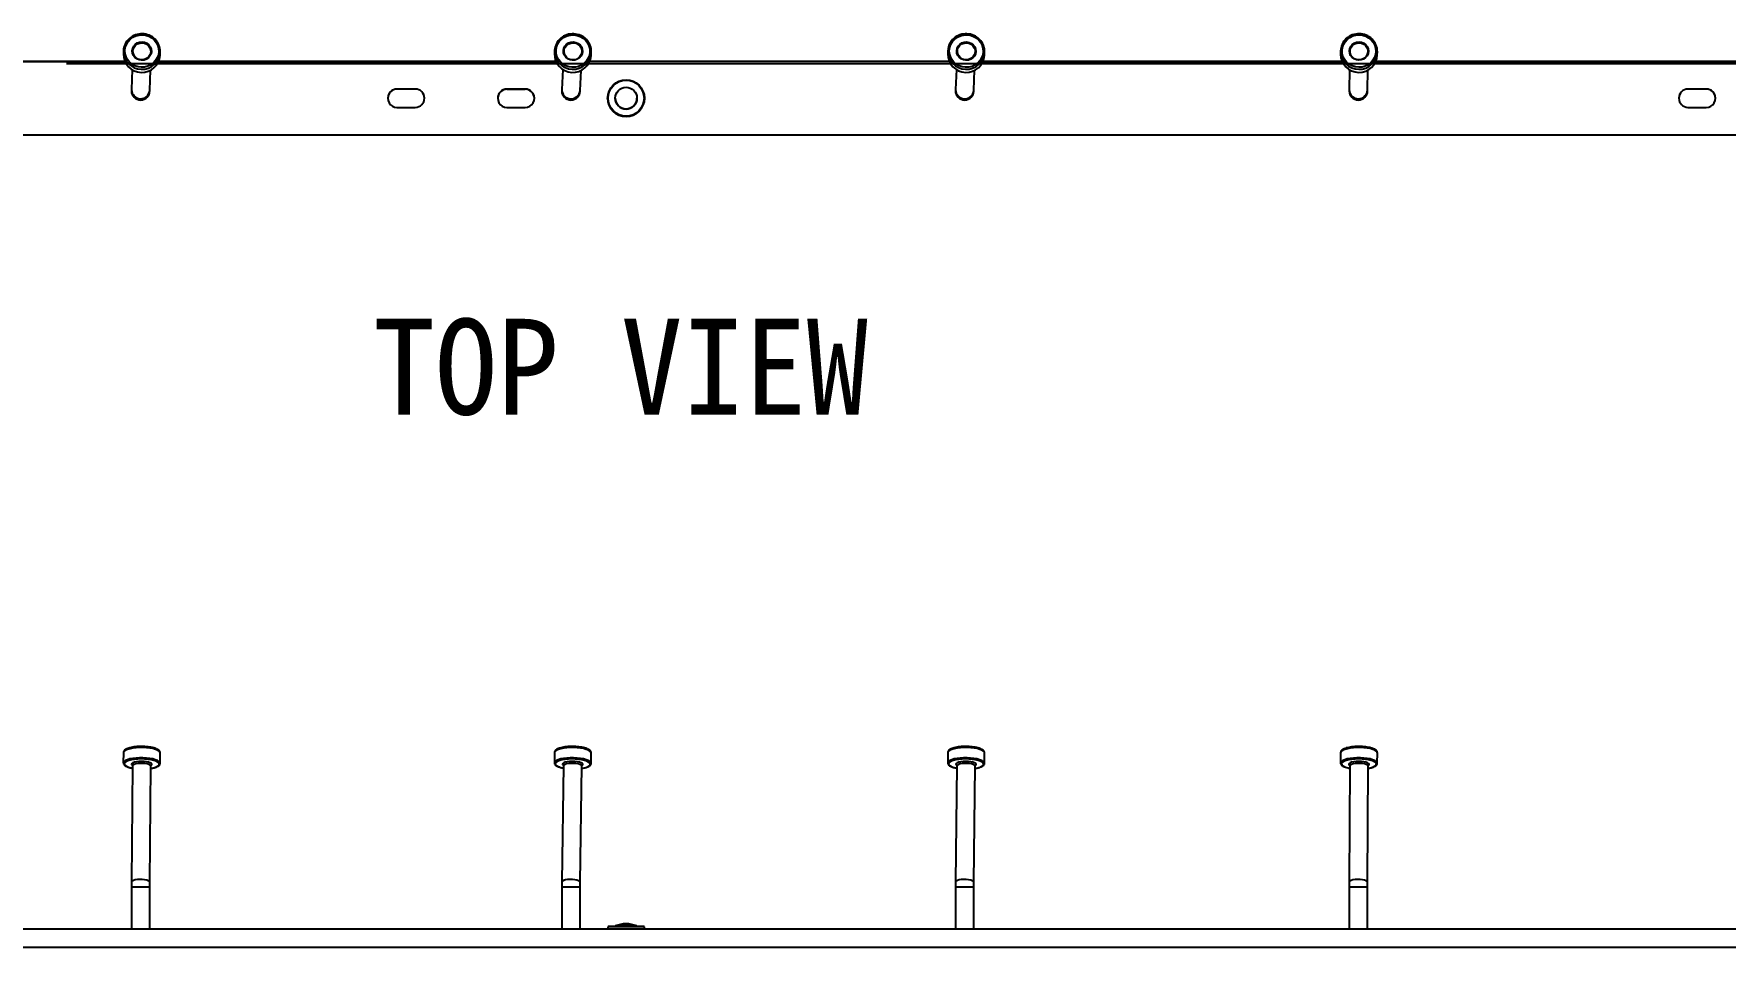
# Model space of a CAD drawing. Header units: millimetres. Extents: x 1364877 to 2662909, y 234189 to 1399913.
# Drawn here: x 2109622 to 2136116, y 752216 to 766522 of the extents above; entities that cross this region are included whole.
import ezdxf

# ---------------------------------------------------------------- set-up
doc = ezdxf.new("R2010")
doc.units = ezdxf.units.MM
doc.header["$LTSCALE"] = 5
doc.header["$MEASUREMENT"] = 0
doc.layers.add('A-CONC-LIN2', color=7, linetype='CONTINUOUS', lineweight=25)
doc.layers.add('A-XXXX-TXT2', color=3, linetype='CONTINUOUS', lineweight=25)
doc.styles.add('돋움', font='')
doc.styles.get('돋움').set_extended_font_data('DotumChe')

msp = doc.modelspace()

# ---------------------------------------------------------------- linework, layer by layer
at = {"layer": 'A-CONC-LIN2'}
for p, q in [((2111025.5, 766253.8), (2111024, 766205.8)), ((2111600.5, 766188.2), (2111601.9, 766236.2)), ((2117778.4, 766258.9), (2117776, 766210.9)), ((2118352, 766182.1), (2118354.4, 766230.1)), ((2123939.5, 766256.4), (2123937.6, 766208.4)), ((2124513.9, 766185.1), (2124515.8, 766233.2)), ((2130091.2, 766249.7), (2130090.4, 766201.6)), ((2130667.1, 766192.7), (2130667.8, 766240.8)), ((2104850, 766086.3), (2111048.3, 766086.3)), ((2111047.8, 766087.4), (2104850.5, 766087.4)), ((2111161.6, 765961.7), (2111152, 765647.5)), ((2111438.7, 765638.7), (2111448.3, 765952.9)), ((2111576.8, 766086.3), (2117800.1, 766086.3)), ((2117799.6, 766087.4), (2111577.3, 766087.4)), ((2111581.4, 766097.2), (2111584.5, 766087.4)), ((2117908.8, 765964.2), (2117893.1, 765650.2)), ((2118179.6, 765635.9), (2118195.3, 765949.9)), ((2123961.3, 766087.4), (2118329.5, 766087.4)), ((2124072.8, 765962.9), (2124060.1, 765648.9)), ((2124346.7, 765637.3), (2124359.4, 765951.4)), ((2124490.4, 766086.3), (2130114.8, 766086.3)), ((2130114.2, 766087.4), (2124491, 766087.4)), ((2124495, 766097.1), (2124498, 766087.4)), ((2130231.7, 765959.6), (2130226.8, 765645.3)), ((2130513.6, 765640.9), (2130518.5, 765955.2)), ((2130643, 766086.3), (2136292.6, 766086.3)), ((2136292.1, 766087.4), (2130643.6, 766087.4)), ((2111151.6, 765631.2), (2111151.6, 765628.5)), ((2115597.6, 765657.2), (2115310.8, 765657.2)), ((2115310.8, 765656), (2115310.8, 765657.2)), ((2115597.6, 765656), (2115310.8, 765656)), ((2115597.6, 765656), (2115597.6, 765657.2)), ((2117318.7, 765657.2), (2117031.8, 765657.2)), ((2117031.8, 765656), (2117031.8, 765657.2)), ((2117031.8, 765656), (2117318.7, 765656)), ((2117031.8, 765656), (2117031.8, 765654.8)), ((2117031.8, 765654.8), (2117318.7, 765654.8)), ((2117318.7, 765656), (2117318.7, 765657.2)), ((2117318.7, 765656), (2117318.7, 765654.8)), ((2117892.4, 765631.2), (2117892.4, 765628.5)), ((2118612.3, 765513.9), (2118612.3, 765513.8)), ((2118728.6, 765514), (2118728.6, 765513.9)), ((2119069.8, 765513.9), (2119069.8, 765514)), ((2119186, 765513.8), (2119186, 765513.9)), ((2124059.5, 765631.2), (2124059.5, 765628.5)), ((2130226.6, 765631.2), (2130226.6, 765628.5)), ((2135820.1, 765657.2), (2135533.2, 765657.2)), ((2135533.2, 765656), (2135533.2, 765657.2)), ((2135820.1, 765656), (2135533.2, 765656)), ((2135820.1, 765656), (2135820.1, 765657.2)), ((2115310.8, 765370.3), (2115597.6, 765370.3)), ((2117031.8, 765370.3), (2117318.7, 765370.3)), ((2135533.2, 765370.3), (2135820.1, 765370.3)), ((2074148.8, 764940.1), (2160201.8, 764940.1)), ((2074148.8, 764938.9), (2160201.8, 764938.9)), ((2111025.4, 755262.8), (2111023.9, 755101.2)), ((2111023.9, 755101.2), (2111024, 755098.8)), ((2111600.6, 755096), (2111602.1, 755257.6)), ((2117778.1, 755264.5), (2117775.7, 755102.9)), ((2117775.7, 755102.9), (2117775.8, 755100.3)), ((2118352.4, 755094.3), (2118354.8, 755255.9)), ((2123939.3, 755263.7), (2123937.4, 755102.1)), ((2123937.4, 755102.1), (2123937.5, 755099.6)), ((2124514.1, 755095.1), (2124516, 755256.8)), ((2130091.1, 755261.5), (2130090.4, 755099.9)), ((2130667.1, 755097.3), (2130667.9, 755258.9)), ((2111168.4, 755055.4), (2111151.9, 753237.1)), ((2111438.8, 753234.5), (2111455.3, 755052.8)), ((2117920, 755056.2), (2117893, 753237.9)), ((2118179.8, 753233.6), (2118206.8, 755051.9)), ((2124081.8, 755055.8), (2124060, 753237.5)), ((2124346.8, 753234), (2124368.6, 755052.3)), ((2130235.1, 755054.7), (2130226.8, 753236.4)), ((2130513.7, 753235.1), (2130522, 755053.4)), ((2111151.6, 753155.1), (2111151.6, 752502.4)), ((2111438.4, 752502.4), (2111438.4, 753155.1)), ((2117892.4, 753155.2), (2117892.4, 752502.4)), ((2118179.2, 752502.4), (2118179.2, 753155.1)), ((2124059.5, 753155.1), (2124059.5, 752502.4)), ((2124346.3, 752502.4), (2124346.3, 753155.1)), ((2130226.6, 753155.1), (2130226.6, 752502.4)), ((2130513.5, 752502.4), (2130513.5, 753155.2)), ((2074148.8, 752502.4), (2160201.8, 752502.4)), ((2118612.3, 752531.6), (2118612.3, 752502.4)), ((2118728.6, 752547.4), (2118728.6, 752538.3)), ((2119069.8, 752538.3), (2119069.8, 752547.4)), ((2119186, 752502.4), (2119186, 752531.6)), ((2074148.8, 752215.6), (2160201.8, 752215.6))]:
    msp.add_line(p, q, dxfattribs=at)
for points in [[(2111321.8, 766505.8), (2111373.4, 766499.3), (2111422.7, 766483.3), (2111467.9, 766458.4), (2111507.1, 766425.5), (2111538.9, 766386), (2111562, 766341.3), (2111575.6, 766293.1), (2111579.2, 766243.3), (2111572.6, 766193.9), (2111556, 766146.6), (2111530.1, 766103.4), (2111495.9, 766065.9), (2111454.7, 766035.6), (2111408.2, 766013.5), (2111357.9, 766000.6), (2111306, 765997.3), (2111254.4, 766003.8), (2111205.1, 766019.8), (2111160, 766044.7), (2111120.8, 766077.6), (2111089, 766117.1), (2111065.8, 766161.8), (2111052.2, 766210), (2111048.6, 766259.8), (2111055.3, 766309.2), (2111071.8, 766356.4), (2111097.7, 766399.6), (2111131.9, 766437.2), (2111173.1, 766467.5), (2111219.7, 766489.6), (2111269.9, 766502.5), (2111321.8, 766505.8)], [(2118079.7, 766505.1), (2118131.1, 766497.6), (2118180.1, 766480.6), (2118224.8, 766454.8), (2118263.3, 766421.2), (2118294.3, 766381), (2118316.6, 766335.9), (2118329.3, 766287.4), (2118331.8, 766237.6), (2118324.2, 766188.3), (2118306.7, 766141.4), (2118280, 766098.7), (2118245.1, 766061.9), (2118203.3, 766032.3), (2118156.3, 766011.2), (2118105.8, 765999.2), (2118053.9, 765997), (2118002.4, 766004.5), (2117953.4, 766021.5), (2117908.8, 766047.3), (2117870.2, 766080.9), (2117839.2, 766121.1), (2117816.9, 766166.2), (2117804.3, 766214.7), (2117801.7, 766264.5), (2117809.3, 766313.8), (2117826.8, 766360.7), (2117853.5, 766403.4), (2117888.4, 766440.2), (2117930.2, 766469.8), (2117977.2, 766490.9), (2118027.7, 766502.9), (2118079.7, 766505.1)], [(2124238.3, 766505.5), (2124289.9, 766498.5), (2124339, 766482), (2124383.9, 766456.7), (2124422.8, 766423.4), (2124454.2, 766383.5), (2124476.9, 766338.6), (2124490.1, 766290.3), (2124493.1, 766240.5), (2124486, 766191.1), (2124468.9, 766144), (2124442.6, 766101.1), (2124408.1, 766063.9), (2124366.6, 766034), (2124319.8, 766012.3), (2124269.5, 765999.9), (2124217.5, 765997.1), (2124166, 766004.1), (2124116.8, 766020.6), (2124071.9, 766046), (2124033, 766079.3), (2124001.6, 766119.1), (2123978.9, 766164.1), (2123965.8, 766212.4), (2123962.7, 766262.2), (2123969.9, 766311.6), (2123986.9, 766358.6), (2124013.2, 766401.6), (2124047.8, 766438.7), (2124089.2, 766468.7), (2124136.1, 766490.3), (2124186.4, 766502.7), (2124238.3, 766505.5)], [(2130383.6, 766506.1), (2130435.3, 766500.4), (2130484.8, 766485.2), (2130530.3, 766461), (2130570.1, 766428.7), (2130602.5, 766389.6), (2130626.3, 766345.3), (2130640.7, 766297.3), (2130645, 766247.6), (2130639.1, 766198.1), (2130623.3, 766150.6), (2130598, 766107), (2130564.4, 766069), (2130523.7, 766038), (2130477.5, 766015.2), (2130427.5, 766001.5), (2130375.6, 765997.4), (2130323.9, 766003.1), (2130274.4, 766018.3), (2130228.8, 766042.6), (2130189.1, 766074.8), (2130156.7, 766113.9), (2130132.9, 766158.2), (2130118.5, 766206.2), (2130114.2, 766255.9), (2130120.1, 766305.4), (2130135.9, 766352.9), (2130161.1, 766396.5), (2130194.7, 766434.6), (2130235.5, 766465.6), (2130281.7, 766488.4), (2130331.7, 766502.1), (2130383.6, 766506.1)], [(2111318.4, 766395.1), (2111357, 766389), (2111392.6, 766373.5), (2111422.9, 766349.8), (2111445.8, 766319.3), (2111459.7, 766284.2), (2111463.7, 766246.9), (2111457.4, 766209.9), (2111441.4, 766175.8), (2111416.7, 766146.8), (2111384.9, 766124.9), (2111348.4, 766111.7), (2111309.5, 766108), (2111270.9, 766114.1), (2111235.2, 766129.6), (2111204.9, 766153.3), (2111182, 766183.8), (2111168.1, 766218.9), (2111164.2, 766256.2), (2111170.4, 766293.2), (2111186.4, 766327.3), (2111211.2, 766356.3), (2111242.9, 766378.2), (2111279.5, 766391.4), (2111318.4, 766395.1)], [(2111317.9, 766380.9), (2111355.3, 766374.8), (2111389.6, 766359.2), (2111418.3, 766335.4), (2111439.3, 766305), (2111450.9, 766270.4), (2111452.4, 766234.1), (2111443.5, 766198.7), (2111425.1, 766167), (2111398.4, 766141.3), (2111365.4, 766123.4), (2111328.6, 766114.7), (2111290.7, 766115.9), (2111254.5, 766126.8), (2111222.7, 766146.7), (2111197.7, 766174.1), (2111181.3, 766206.9), (2111174.7, 766242.7), (2111178.4, 766278.8), (2111192.1, 766312.7), (2111214.9, 766341.7), (2111245, 766363.7), (2111280.2, 766377.1), (2111317.9, 766380.9)], [(2118074, 766394.5), (2118112.5, 766387.6), (2118147.9, 766371.5), (2118177.7, 766347.1), (2118200, 766316.2), (2118213.2, 766280.8), (2118216.4, 766243.5), (2118209.4, 766206.6), (2118192.7, 766172.8), (2118167.4, 766144.3), (2118135.3, 766123.1), (2118098.5, 766110.6), (2118059.5, 766107.6), (2118021, 766114.5), (2117985.7, 766130.6), (2117955.8, 766155), (2117933.5, 766185.9), (2117920.4, 766221.3), (2117917.1, 766258.6), (2117924.1, 766295.5), (2117940.8, 766329.3), (2117966.1, 766357.8), (2117998.3, 766379), (2118035.1, 766391.5), (2118074, 766394.5)], [(2118073.3, 766380.3), (2118110.6, 766373.4), (2118144.6, 766357.2), (2118172.8, 766332.8), (2118193.1, 766302), (2118204.1, 766267.2), (2118204.8, 766230.9), (2118195.3, 766195.7), (2118176.3, 766164.4), (2118149.1, 766139.1), (2118115.8, 766121.9), (2118078.8, 766114), (2118040.9, 766115.9), (2118005, 766127.5), (2117973.6, 766148), (2117949.1, 766175.9), (2117933.3, 766209), (2117927.4, 766244.9), (2117931.8, 766281), (2117946.2, 766314.6), (2117969.5, 766343.1), (2118000.1, 766364.5), (2118035.6, 766377.2), (2118073.3, 766380.3)], [(2124233.8, 766394.8), (2124272.3, 766388.3), (2124307.9, 766372.5), (2124337.9, 766348.5), (2124360.5, 766317.8), (2124374, 766282.6), (2124377.6, 766245.2), (2124371, 766208.3), (2124354.6, 766174.3), (2124329.6, 766145.5), (2124297.7, 766124), (2124261, 766111.2), (2124222, 766107.8), (2124183.5, 766114.3), (2124148, 766130.1), (2124117.9, 766154.2), (2124095.3, 766184.9), (2124081.8, 766220.1), (2124078.2, 766257.4), (2124084.9, 766294.4), (2124101.2, 766328.4), (2124126.2, 766357.1), (2124158.2, 766378.6), (2124194.9, 766391.5), (2124233.8, 766394.8)], [(2124233.2, 766380.6), (2124270.6, 766374.1), (2124304.7, 766358.2), (2124333.2, 766334.1), (2124353.8, 766303.6), (2124365.1, 766268.8), (2124366.2, 766232.5), (2124357, 766197.2), (2124338.3, 766165.7), (2124311.3, 766140.2), (2124278.2, 766122.7), (2124241.3, 766114.4), (2124203.4, 766115.9), (2124167.3, 766127.2), (2124135.7, 766147.4), (2124111, 766175), (2124094.8, 766208), (2124088.6, 766243.8), (2124092.7, 766280), (2124106.7, 766313.7), (2124129.8, 766342.4), (2124160.1, 766364.1), (2124195.5, 766377.2), (2124233.2, 766380.6)], [(2130381.8, 766395.4), (2130420.5, 766389.9), (2130456.4, 766374.9), (2130487.1, 766351.6), (2130510.4, 766321.5), (2130524.9, 766286.7), (2130529.4, 766249.4), (2130523.7, 766212.3), (2130508.2, 766178), (2130483.9, 766148.6), (2130452.6, 766126.3), (2130416.2, 766112.5), (2130377.4, 766108.2), (2130338.7, 766113.7), (2130302.8, 766128.6), (2130272.1, 766151.9), (2130248.7, 766182), (2130234.3, 766216.9), (2130229.8, 766254.1), (2130235.5, 766291.2), (2130251, 766325.6), (2130275.3, 766354.9), (2130306.6, 766377.3), (2130343, 766391.1), (2130381.8, 766395.4)], [(2130381.6, 766381.1), (2130419.1, 766375.6), (2130453.6, 766360.6), (2130482.7, 766337.2), (2130504.1, 766307.2), (2130516.3, 766272.7), (2130518.3, 766236.4), (2130510, 766201), (2130492.1, 766169), (2130465.8, 766142.8), (2130433.1, 766124.4), (2130396.4, 766115.2), (2130358.5, 766115.8), (2130322.2, 766126.2), (2130290.1, 766145.5), (2130264.6, 766172.5), (2130247.6, 766205), (2130240.5, 766240.7), (2130243.6, 766277), (2130256.9, 766311), (2130279.2, 766340.4), (2130309, 766362.8), (2130344, 766376.8), (2130381.6, 766381.1)], [(2118609.5, 765512.6), (2118610.9, 765533), (2118614.7, 765551.1)], [(2118614.7, 765551.1), (2118610.9, 765533), (2118609.5, 765512.6)], [(2118609.5, 765511.4), (2118610.9, 765531.8), (2118614.5, 765548.9)], [(2111602.1, 755257.6), (2111597.8, 755272), (2111583.3, 755287.1), (2111559, 755301.4), (2111525.9, 755314.1), (2111485.2, 755324.9), (2111438.2, 755333.3), (2111386.7, 755339.1), (2111332.6, 755342.1), (2111277.8, 755342.1), (2111224.3, 755339.1), (2111174, 755333.3), (2111128.8, 755324.8), (2111090.3, 755314), (2111059.8, 755301.3), (2111038.5, 755287.1), (2111027.2, 755271.9), (2111025.4, 755262.8)], [(2118354.8, 755255.9), (2118354.8, 755256.4), (2118349.5, 755272), (2118334, 755287.2), (2118308.8, 755301.4), (2118274.9, 755314.1), (2118233.5, 755324.9), (2118186, 755333.3), (2118134.1, 755339.1), (2118079.9, 755342.1), (2118025.1, 755342.1), (2117971.9, 755339.1), (2117922, 755333.3), (2117877.4, 755324.8), (2117839.6, 755314), (2117810, 755301.3), (2117789.7, 755287.1), (2117779.4, 755271.9), (2117778.1, 755264.5)], [(2124516, 755256.8), (2124511.2, 755272), (2124496.2, 755287.2), (2124471.5, 755301.4), (2124438, 755314.1), (2124396.9, 755324.9), (2124349.6, 755333.3), (2124298, 755339.1), (2124243.8, 755342.1), (2124189, 755342.1), (2124135.6, 755339.1), (2124085.6, 755333.3), (2124040.7, 755324.8), (2124002.5, 755314), (2123972.5, 755301.3), (2123951.7, 755287.1), (2123940.9, 755271.9), (2123939.3, 755263.7)], [(2130667.9, 755258.9), (2130664.3, 755271.9), (2130650.6, 755287.1), (2130627, 755301.3), (2130594.6, 755314.1), (2130554.3, 755324.9), (2130507.8, 755333.3), (2130456.6, 755339.1), (2130402.6, 755342.1), (2130347.8, 755342.1), (2130294.1, 755339.1), (2130243.5, 755333.3), (2130197.9, 755324.8), (2130158.8, 755314), (2130127.6, 755301.3), (2130105.6, 755287.1), (2130093.5, 755271.9), (2130091.1, 755261.5)], [(2111600.6, 755095.2), (2111596.3, 755110.3), (2111581.8, 755125.5), (2111557.6, 755139.7), (2111524.5, 755152.5), (2111483.7, 755163.2), (2111436.7, 755171.7), (2111385.2, 755177.5), (2111331.1, 755180.4), (2111276.3, 755180.4), (2111222.8, 755177.5), (2111172.6, 755171.7), (2111127.3, 755163.2), (2111088.8, 755152.4), (2111058.4, 755139.7), (2111037.1, 755125.5), (2111025.7, 755110.3), (2111023.9, 755101.2)], [(2111044.8, 755105.2), (2111041.2, 755100.1), (2111037.5, 755084.8), (2111044.4, 755069.6), (2111061.5, 755054.9), (2111088.3, 755041.3), (2111123.7, 755029.5), (2111166.3, 755019.7), (2111168.1, 755019.4)], [(2111579.5, 755100.7), (2111562.7, 755114.9), (2111535.9, 755128.4), (2111500.5, 755140.3), (2111457.9, 755150), (2111409.7, 755157.3), (2111357.7, 755161.7), (2111304, 755163.2), (2111250.5, 755161.7), (2111199.5, 755157.2), (2111152.8, 755150), (2111112.2, 755140.2), (2111079.2, 755128.4), (2111055.3, 755114.8), (2111044.8, 755105.2)], [(2111453.7, 755057.7), (2111466.3, 755067.5), (2111470.5, 755079.2), (2111463.9, 755090.9), (2111446.9, 755101.8), (2111420.8, 755111.2), (2111387.2, 755118.4), (2111348.5, 755122.9), (2111307.4, 755124.4), (2111266.5, 755122.9), (2111228.8, 755118.3), (2111196.7, 755111.1), (2111172.5, 755101.8), (2111157.8, 755090.9), (2111153.6, 755079.2), (2111160.2, 755067.5), (2111164.7, 755063.8)], [(2111455.3, 755052.8), (2111454.6, 755056.9), (2111445.5, 755067.8), (2111426.5, 755077.7), (2111399, 755085.8), (2111365, 755091.6), (2111327.1, 755094.6), (2111288.1, 755094.6), (2111250.8, 755091.6), (2111218.1, 755085.8), (2111192.3, 755077.6), (2111175.3, 755067.7), (2111168.5, 755056.8), (2111168.4, 755055.4)], [(2111454.9, 755016.8), (2111471.5, 755019.8), (2111512.1, 755029.5), (2111545, 755041.4), (2111569, 755054.9), (2111583.1, 755069.6), (2111586.7, 755084.9), (2111579.9, 755100.2), (2111579.5, 755100.7)], [(2118352.4, 755094), (2118352.4, 755094.7), (2118347.1, 755110.4), (2118331.6, 755125.5), (2118306.4, 755139.8), (2118272.5, 755152.5), (2118231.1, 755163.3), (2118183.6, 755171.7), (2118131.7, 755177.5), (2118077.5, 755180.5), (2118022.7, 755180.4), (2117969.5, 755177.5), (2117919.6, 755171.6), (2117875, 755163.2), (2117837.2, 755152.4), (2117807.6, 755139.7), (2117787.3, 755125.4), (2117777, 755110.2), (2117775.7, 755102.9)], [(2117796.1, 755106), (2117792.1, 755100.1), (2117789.4, 755084.8), (2117797.3, 755069.5), (2117815.4, 755054.8), (2117843.1, 755041.3), (2117879.2, 755029.4), (2117919.4, 755020.3)], [(2118333.3, 755096.4), (2118330.4, 755100.2), (2118312.2, 755114.9), (2118284.6, 755128.4), (2118248.4, 755140.3), (2118205.2, 755150), (2118156.5, 755157.3), (2118104.3, 755161.7), (2118050.5, 755163.2), (2117997.2, 755161.7), (2117946.5, 755157.2), (2117900.3, 755150), (2117860.4, 755140.2), (2117828.3, 755128.3), (2117805.2, 755114.8), (2117796.1, 755106)], [(2118209.2, 755059.3), (2118218.7, 755067.5), (2118222.1, 755079.2), (2118214.7, 755090.9), (2118197, 755101.8), (2118170.3, 755111.2), (2118136.3, 755118.4), (2118097.3, 755122.9), (2118056.1, 755124.4), (2118015.3, 755122.9), (2117977.9, 755118.3), (2117946.4, 755111.1), (2117922.8, 755101.8), (2117908.8, 755090.9), (2117905.4, 755079.2), (2117912.8, 755067.5), (2117916, 755064.8)], [(2118206.8, 755051.9), (2118205.8, 755056.9), (2118196, 755067.8), (2118176.4, 755077.7), (2118148.4, 755085.8), (2118114.1, 755091.6), (2118076, 755094.6), (2118037, 755094.6), (2117999.9, 755091.6), (2117967.6, 755085.8), (2117942.3, 755077.6), (2117926.1, 755067.7), (2117920, 755056.8), (2117920, 755056.2)], [(2118206.3, 755016), (2118227.4, 755019.8), (2118267.3, 755029.5), (2118299.4, 755041.4), (2118322.5, 755054.9), (2118335.6, 755069.6), (2118338.2, 755084.9), (2118333.3, 755096.4)], [(2124514.1, 755094.6), (2124514.1, 755094.7), (2124509.3, 755110.3), (2124494.3, 755125.5), (2124469.6, 755139.7), (2124436.1, 755152.5), (2124394.9, 755163.3), (2124347.7, 755171.7), (2124296, 755177.5), (2124241.9, 755180.4), (2124187.1, 755180.4), (2124133.7, 755177.5), (2124083.6, 755171.7), (2124038.7, 755163.2), (2124000.6, 755152.4), (2123970.5, 755139.7), (2123949.7, 755125.4), (2123938.9, 755110.3), (2123937.4, 755102.1)], [(2123958, 755105.6), (2123954.2, 755100.1), (2123951, 755084.8), (2123958.4, 755069.5), (2123976.1, 755054.9), (2124003.3, 755041.3), (2124039.1, 755029.4), (2124081.3, 755019.8)], [(2124494.9, 755097.3), (2124492.7, 755100.2), (2124475.1, 755114.9), (2124447.8, 755128.4), (2124412.1, 755140.3), (2124369.1, 755150), (2124320.7, 755157.3), (2124268.6, 755161.7), (2124214.8, 755163.2), (2124161.4, 755161.7), (2124110.6, 755157.2), (2124064.1, 755150), (2124023.8, 755140.2), (2123991.3, 755128.4), (2123967.8, 755114.8), (2123958, 755105.6)], [(2124370.7, 755059.5), (2124380.1, 755067.5), (2124383.9, 755079.2), (2124376.9, 755090.9), (2124359.6, 755101.8), (2124333.1, 755111.2), (2124299.3, 755118.4), (2124260.5, 755122.9), (2124219.3, 755124.4), (2124178.5, 755122.9), (2124140.9, 755118.3), (2124109.1, 755111.1), (2124085.2, 755101.8), (2124070.9, 755090.9), (2124067.1, 755079.2), (2124074.1, 755067.5), (2124077.9, 755064.3)], [(2124368.6, 755052.3), (2124367.8, 755056.9), (2124358.3, 755067.8), (2124339, 755077.7), (2124311.3, 755085.8), (2124277.1, 755091.6), (2124239.1, 755094.6), (2124200.1, 755094.6), (2124162.9, 755091.6), (2124130.4, 755085.8), (2124104.9, 755077.6), (2124088.3, 755067.7), (2124081.8, 755056.8), (2124081.8, 755055.8)], [(2124368.2, 755016.4), (2124387, 755019.8), (2124427.3, 755029.5), (2124459.8, 755041.4), (2124483.3, 755054.9), (2124496.9, 755069.6), (2124500.1, 755084.9), (2124494.9, 755097.3)], [(2130667.1, 755095.9), (2130663.5, 755110.3), (2130649.8, 755125.5), (2130626.3, 755139.7), (2130593.8, 755152.5), (2130553.6, 755163.2), (2130507, 755171.7), (2130455.8, 755177.5), (2130401.9, 755180.4), (2130347.1, 755180.4), (2130293.4, 755177.5), (2130242.8, 755171.7), (2130197.1, 755163.2), (2130158, 755152.4), (2130126.9, 755139.7), (2130104.9, 755125.5), (2130092.7, 755110.3), (2130090.4, 755098.9)], [(2130111.8, 755104.6), (2130108.4, 755100.1), (2130104, 755084.8), (2130110.1, 755069.6), (2130126.5, 755054.9), (2130152.6, 755041.3), (2130187.3, 755029.5), (2130229.5, 755019.7), (2130235, 755018.7)], [(2130642, 755106.1), (2130630.9, 755114.9), (2130604.8, 755128.4), (2130570, 755140.3), (2130527.9, 755150), (2130480, 755157.2), (2130428.3, 755161.7), (2130374.6, 755163.2), (2130321.1, 755161.7), (2130269.8, 755157.2), (2130222.6, 755150), (2130181.5, 755140.2), (2130148, 755128.4), (2130123.3, 755114.8), (2130111.8, 755104.6)], [(2130520.6, 755058.5), (2130532.4, 755067.5), (2130537.2, 755079.2), (2130531.2, 755090.9), (2130514.8, 755101.8), (2130489.1, 755111.2), (2130455.9, 755118.3), (2130417.4, 755122.9), (2130376.3, 755124.4), (2130335.3, 755122.9), (2130297.4, 755118.3), (2130264.9, 755111.2), (2130240.2, 755101.8), (2130224.9, 755090.9), (2130220.1, 755079.2), (2130226.2, 755067.5), (2130231.5, 755063)], [(2130522, 755053.4), (2130521.5, 755056.9), (2130513, 755067.8), (2130494.5, 755077.6), (2130467.4, 755085.8), (2130433.7, 755091.6), (2130395.9, 755094.6), (2130356.9, 755094.6), (2130319.5, 755091.6), (2130286.4, 755085.8), (2130260.2, 755077.6), (2130242.7, 755067.7), (2130235.3, 755056.8), (2130235.1, 755054.7)], [(2130521.8, 755017.4), (2130534.7, 755019.7), (2130575.8, 755029.5), (2130609.4, 755041.4), (2130634.1, 755054.9), (2130648.9, 755069.6), (2130653.4, 755084.9), (2130647.3, 755100.2), (2130642, 755106.1)], [(2111438.8, 753234.5), (2111438.7, 753235.8), (2111432.2, 753246.8), (2111415.6, 753257), (2111390.1, 753265.7), (2111357.5, 753272.1), (2111320.3, 753275.8), (2111281.3, 753276.6), (2111243.3, 753274.3), (2111209.2, 753269.2), (2111181.4, 753261.5), (2111162.2, 753252), (2111152.7, 753241.3), (2111151.9, 753237)], [(2118179.8, 753233.6), (2118179.6, 753235.8), (2118172.4, 753246.8), (2118155.1, 753257), (2118129.1, 753265.7), (2118096.1, 753272.1), (2118058.7, 753275.8), (2118019.7, 753276.5), (2117981.8, 753274.3), (2117948.1, 753269.1), (2117920.9, 753261.5), (2117902.2, 753252), (2117893.5, 753241.3), (2117893, 753237.9)], [(2124346.8, 753234), (2124346.7, 753235.8), (2124339.9, 753246.8), (2124322.9, 753257), (2124297.1, 753265.7), (2124264.3, 753272.1), (2124227, 753275.8), (2124188, 753276.6), (2124150.1, 753274.3), (2124116.2, 753269.2), (2124088.7, 753261.5), (2124069.7, 753252), (2124060.7, 753241.3), (2124060, 753237.5)], [(2130513.6, 753235.8), (2130507.7, 753246.8), (2130491.6, 753257), (2130466.5, 753265.6), (2130434.3, 753272.1), (2130397.3, 753275.8), (2130358.3, 753276.5), (2130320.2, 753274.3), (2130285.8, 753269.2), (2130257.6, 753261.6), (2130237.9, 753252), (2130227.9, 753241.3), (2130226.8, 753236.4)]]:
    msp.add_lwpolyline(points, dxfattribs=at)
at = {"layer": 'A-CONC-LIN2', "elevation": 0}
msp.add_lwpolyline([(2110132.2, 766058.2), (2156292.2, 766058.2)], dxfattribs=at)
at = {"layer": 'A-CONC-LIN2'}
for centre, radius in [((2118899.2, 765513.9), 286.8), ((2118899.2, 765513.9), 281.1), ((2118899.2, 765514), 170.6)]:
    msp.add_circle(centre, radius, dxfattribs=at)
for centre, radius, start, end in [((2111307.4, 766239.4), 282.3, 86.9796, 177.06977), ((2111320.2, 766239.5), 281.7, 359.32334, 89.58203), ((2118060, 766239), 282.3, 85.85175, 175.95601), ((2118072.8, 766238.9), 281.7, 358.2095, 88.45379), ((2124221.3, 766239.2), 282.3, 86.411, 176.50927), ((2124234.1, 766239.3), 281.7, 358.76209, 89.01463), ((2130373.3, 766239.5), 282.3, 87.8598, 177.93774), ((2130386.1, 766239.9), 281.7, 0.19045, 90.46395), ((2111312.5, 766206.3), 288.5, 180.11746, 356.38488), ((2111314, 766254.4), 288.5, 180.11766, 356.38539), ((2118064.5, 766205.9), 288.5, 179.00497, 355.27285), ((2118066.9, 766253.9), 288.5, 179.00453, 355.27261), ((2124226.1, 766206.1), 288.5, 179.55765, 355.82483), ((2124228, 766254.2), 288.5, 179.55693, 355.82488), ((2130379.6, 766254.6), 288.5, 180.98604, 357.25291), ((2130378.9, 766206.6), 288.5, 180.98604, 357.25291), ((2111295, 765631.2), 143.4, 179.55411, 358.22638), ((2111295, 765628.5), 143.4, 179.99984, 359.99951), ((2111295.5, 765647.9), 143.5, 180.16292, 356.31663), ((2115310.8, 765513.8), 143.4, 89.99993, 270.00063), ((2115310.8, 765512.6), 143.4, 89.99914, 180.00051), ((2115597.6, 765513.8), 143.4, 270.00011, 89.99997), ((2115597.6, 765512.6), 143.4, 0.00062, 89.9992), ((2117031.8, 765513.8), 143.4, 89.99861, 270.00127), ((2117031.8, 765512.6), 143.4, 90.00095, 179.9987), ((2117031.8, 765511.4), 143.4, 89.99742, 180.00223), ((2117318.7, 765513.8), 143.4, 269.99896, 90.00111), ((2117318.7, 765512.6), 143.4, 0.00062, 89.9992), ((2117318.7, 765511.4), 143.4, 0.00002, 89.99956), ((2118035.8, 765631.2), 143.4, 178.95278, 357.09852), ((2118035.8, 765628.5), 143.4, 180.00119, 359.99953), ((2118036.6, 765647.9), 143.5, 179.04922, 355.18788), ((2118752.9, 765513.8), 143.4, 163.97518, 196.07382), ((2118899.2, 765513.8), 286.8, 179.99988, 359.99947), ((2118899.2, 765513.9), 170.6, 180.00006, 359.99931), ((2124202.9, 765631.2), 143.4, 179.22631, 357.6576), ((2124202.9, 765628.5), 143.4, 179.99973, 359.99962), ((2124203.6, 765647.9), 143.5, 179.60169, 355.74862), ((2130370.1, 765631.2), 143.4, 179.89363, 359.10571), ((2130370.1, 765628.5), 143.4, 180.00106, 359.9997), ((2130370.3, 765647.9), 143.5, 181.03083, 357.19654), ((2135533.2, 765513.8), 143.4, 90.0003, 269.9989), ((2135533.2, 765512.6), 143.4, 90.00039, 179.99994), ((2135820.1, 765513.8), 143.4, 269.99984, 90.00072), ((2135820.1, 765512.6), 143.4, 0.00346, 89.99773), ((2111294.9, 740737.9), 12418.1, 89.33801, 90.66151), ((2118035.7, 740665.8), 12490.2, 89.34182, 90.65768), ((2124202.9, 740717.4), 12438.6, 89.33907, 90.6604), ((2130370.8, 739361.6), 13794.3, 89.40733, 90.59872), ((2118899.1, 727490.1), 25043.1, 89.34348, 90.65604), ((2118899.2, 727849.3), 24689.7, 89.34774, 90.65246), ((2118899.2, 752130.6), 450.3, 67.74098, 112.25902), ((2118899.2, 738227.8), 14320.6, 89.31777, 90.68281)]:
    msp.add_arc(centre, radius, start, end, dxfattribs=at)
for points, knots in [([(2111152, 765647.5), (2111151.9, 765645.2), (2111151.8, 765640.5), (2111151.7, 765637.2), (2111151.6, 765635.8), (2111151.6, 765635.3), (2111151.6, 765634.8), (2111151.6, 765634), (2111151.6, 765632.9), (2111151.6, 765631.9), (2111151.6, 765631.2)], [0, 0, 0, 0, 0.31998023, 0.64981378, 0.81478937, 0.89745745, 0.93921679, 0.96147429, 0.97580023, 1, 1, 1, 1]), ([(2111438.4, 765627.5), (2111438.4, 765627.5), (2111438.4, 765627.5), (2111438.4, 765630.1), (2111438.6, 765635.5), (2111438.7, 765638.7)], [0, 0, 0, 0, 0.0734747, 0.4428246, 1, 1, 1, 1]), ([(2117893.1, 765650.2), (2117893, 765647.9), (2117892.8, 765643.2), (2117892.6, 765639.9), (2117892.6, 765638.5), (2117892.5, 765637.8), (2117892.5, 765637), (2117892.4, 765635.8), (2117892.4, 765633.9), (2117892.4, 765632.2), (2117892.4, 765631.2)], [0, 0, 0, 0, 0.3133521, 0.6362648, 0.7979154, 0.879088, 0.9206992, 0.9417964, 0.9633323, 1, 1, 1, 1]), ([(2118179.1, 765625), (2118179.1, 765625), (2118179.1, 765624.7), (2118179.2, 765627.2), (2118179.5, 765632.5), (2118179.6, 765635.9)], [0, 0, 0, 0, 0.10353685, 0.42231167, 1, 1, 1, 1]), ([(2124060.1, 765648.9), (2124060, 765646.6), (2124059.8, 765641.8), (2124059.7, 765638.6), (2124059.6, 765637.2), (2124059.6, 765636.5), (2124059.6, 765635.9), (2124059.5, 765634.9), (2124059.5, 765633.3), (2124059.5, 765632), (2124059.5, 765631.2)], [0, 0, 0, 0, 0.3167291, 0.6431603, 0.8065416, 0.8884314, 0.9300545, 0.9531166, 0.9712856, 1, 1, 1, 1]), ([(2124346.3, 765626.2), (2124346.3, 765626.2), (2124346.3, 765626.1), (2124346.4, 765628.6), (2124346.6, 765633.9), (2124346.7, 765637.3)], [0, 0, 0, 0, 0.0505645, 0.3929073, 1, 1, 1, 1]), ([(2130226.8, 765645.3), (2130226.8, 765643), (2130226.7, 765638.3), (2130226.7, 765635.1), (2130226.7, 765633.7), (2130226.6, 765633.3), (2130226.6, 765633), (2130226.6, 765632.7), (2130226.6, 765632.2), (2130226.6, 765631.7), (2130226.6, 765631.3), (2130226.6, 765631.2)], [0, 0, 0, 0, 0.3244481, 0.6586553, 0.8258566, 0.9095705, 0.9515092, 0.9728805, 0.9843401, 0.9944203, 1, 1, 1, 1]), ([(2130513.5, 765629.4), (2130513.5, 765629.6), (2130513.5, 765630.2), (2130513.5, 765634.1), (2130513.6, 765639.2), (2130513.6, 765640.9)], [0, 0, 0, 0, 0.214186, 0.7343933, 1, 1, 1, 1]), ([(2111265.2, 755357.6), (2111256, 755357.3), (2111230.2, 755356.3), (2111190.1, 755351.8), (2111146.6, 755344.5), (2111108.1, 755334.6), (2111075.5, 755322.3), (2111050.8, 755308.2), (2111034.7, 755292.1), (2111025.8, 755276.2), (2111026.2, 755266.1), (2111026.4, 755262.7)], [0, 0, 0, 0, 0.0723764, 0.202529, 0.3332195, 0.464985, 0.5987377, 0.7362911, 0.8516084, 0.9497395, 1, 1, 1, 1]), ([(2111501.9, 755335.4), (2111494.2, 755337.6), (2111473.9, 755343.4), (2111434.9, 755350.1), (2111387.3, 755355.8), (2111337.5, 755358.7), (2111296.1, 755359.3), (2111272.5, 755358), (2111265.2, 755357.6)], [0, 0, 0, 0, 0.123052, 0.3226765, 0.5202723, 0.716873, 0.9130744, 1, 1, 1, 1]), ([(2118013.3, 755357.6), (2118004.2, 755357.3), (2117978.5, 755356.3), (2117938.7, 755351.8), (2117895.6, 755344.5), (2117857.6, 755334.6), (2117825.6, 755322.3), (2117801.7, 755308.1), (2117786.2, 755291.7), (2117778.2, 755276.3), (2117778.9, 755267), (2117779.1, 755264.2)], [0, 0, 0, 0, 0.0728513, 0.2046891, 0.3371303, 0.4707172, 0.606454, 0.7463009, 0.860098, 0.9586052, 1, 1, 1, 1]), ([(2118250.8, 755335.4), (2118243.1, 755337.6), (2118222.6, 755343.3), (2118183.4, 755350.1), (2118135.6, 755355.8), (2118085.7, 755358.7), (2118044.2, 755359.3), (2118020.6, 755358), (2118013.3, 755357.6)], [0, 0, 0, 0, 0.121367, 0.3210503, 0.5188469, 0.7157207, 0.9122429, 1, 1, 1, 1]), ([(2124176.8, 755357.6), (2124167.7, 755357.3), (2124141.9, 755356.3), (2124102, 755351.8), (2124058.7, 755344.5), (2124020.5, 755334.6), (2123988.1, 755322.4), (2123963.8, 755308.2), (2123948.1, 755291.9), (2123939.6, 755276.3), (2123940.2, 755266.6), (2123940.3, 755263.5)], [0, 0, 0, 0, 0.07250459, 0.2035084, 0.3350742, 0.46775355, 0.6024996, 0.74120549, 0.85576542, 0.95408934, 1, 1, 1, 1]), ([(2124414, 755335.4), (2124406.2, 755337.6), (2124385.9, 755343.3), (2124346.8, 755350.1), (2124299.1, 755355.8), (2124249.2, 755358.7), (2124207.8, 755359.3), (2124184.1, 755358), (2124176.8, 755357.6)], [0, 0, 0, 0, 0.1220362, 0.3216958, 0.5193835, 0.7161279, 0.9124875, 1, 1, 1, 1]), ([(2130335.6, 755357.7), (2130327.7, 755357.4), (2130303.2, 755356.6), (2130264, 755352.4), (2130219.7, 755345.3), (2130180.3, 755335.7), (2130146.6, 755323.8), (2130120.5, 755309.9), (2130102.9, 755294.2), (2130092.5, 755277.9), (2130092.2, 755266.8), (2130092, 755262.4)], [0, 0, 0, 0, 0.0608274, 0.1898734, 0.3194041, 0.449874, 0.5820868, 0.7176596, 0.8374551, 0.9366606, 1, 1, 1, 1]), ([(2130571.5, 755335.1), (2130564.9, 755337), (2130546.1, 755342.7), (2130508.8, 755349.4), (2130461.8, 755355.4), (2130412.2, 755358.5), (2130369.5, 755359.3), (2130344.3, 755358.1), (2130335.6, 755357.7)], [0, 0, 0, 0, 0.1072464, 0.3069909, 0.5044612, 0.7007724, 0.8966116, 1, 1, 1, 1]), ([(2111025.3, 755097.6), (2111025.4, 755094.3), (2111025.6, 755084.9), (2111035.6, 755071.2), (2111052.5, 755056.8), (2111078.1, 755043.3), (2111112.2, 755031.4), (2111142.9, 755023.2), (2111163.1, 755020), (2111168.1, 755019.2)], [0, 0, 0, 0, 0.0804228, 0.2270555, 0.3883994, 0.5718307, 0.7573549, 0.9397469, 1, 1, 1, 1]), ([(2111454.9, 755016.5), (2111465.4, 755018.2), (2111490.5, 755022.4), (2111524.3, 755031.6), (2111555.7, 755043.7), (2111579.2, 755057.5), (2111593.6, 755072.7), (2111601, 755086.1), (2111599.9, 755093.4), (2111599.7, 755094.8)], [0, 0, 0, 0, 0.1267121, 0.303701, 0.4823671, 0.6641245, 0.8259302, 0.9664837, 1, 1, 1, 1]), ([(2111601, 755257), (2111601, 755262), (2111601.1, 755273.7), (2111591.1, 755289.7), (2111575.3, 755304.8), (2111551.2, 755318.7), (2111526.2, 755329.1), (2111507.2, 755334), (2111501.9, 755335.4)], [0, 0, 0, 0, 0.1227747, 0.2874018, 0.4657691, 0.679513, 0.9108696, 1, 1, 1, 1]), ([(2117777, 755099.1), (2117777.2, 755095.3), (2117777.9, 755085.5), (2117788.4, 755071.6), (2117805.9, 755057.1), (2117832.1, 755043.6), (2117866.8, 755031.7), (2117896.6, 755023.7), (2117915.6, 755020.6), (2117919.4, 755020)], [0, 0, 0, 0, 0.0909985, 0.2379494, 0.4017523, 0.5865327, 0.7720947, 0.9546154, 1, 1, 1, 1]), ([(2118206.2, 755015.7), (2118218.3, 755017.7), (2118244.9, 755022.1), (2118279.6, 755031.7), (2118310.3, 755043.8), (2118333, 755057.7), (2118346.5, 755073.1), (2118353.1, 755086.1), (2118351.9, 755092.9), (2118351.7, 755093.8)], [0, 0, 0, 0, 0.1463022, 0.322318, 0.5001071, 0.6812027, 0.838706, 0.9772654, 1, 1, 1, 1]), ([(2118354, 755255.8), (2118353.8, 755261.3), (2118353.3, 755273.5), (2118342.6, 755289.8), (2118326.2, 755304.8), (2118301.3, 755318.7), (2118275.6, 755329.2), (2118256.3, 755334.1), (2118250.8, 755335.4)], [0, 0, 0, 0, 0.1334838, 0.2945124, 0.47226, 0.6849878, 0.9111789, 1, 1, 1, 1]), ([(2123938.7, 755098.4), (2123938.9, 755094.8), (2123939.3, 755085.2), (2123949.6, 755071.4), (2123966.8, 755057), (2123992.7, 755043.5), (2124027.1, 755031.5), (2124057.3, 755023.5), (2124076.9, 755020.3), (2124081.3, 755019.6)], [0, 0, 0, 0, 0.08563523, 0.23239809, 0.39494534, 0.5790774, 0.76462442, 0.94707632, 1, 1, 1, 1]), ([(2124368.2, 755016.1), (2124379.4, 755018), (2124405.3, 755022.2), (2124439.5, 755031.7), (2124470.6, 755043.7), (2124493.7, 755057.6), (2124507.7, 755072.9), (2124514.6, 755086.1), (2124513.5, 755093.1), (2124513.3, 755094.3)], [0, 0, 0, 0, 0.1365773, 0.3130737, 0.4912979, 0.6727162, 0.832379, 0.9718929, 1, 1, 1, 1]), ([(2124515.1, 755256.4), (2124515, 755261.7), (2124514.8, 755273.6), (2124504.4, 755289.7), (2124488.4, 755304.8), (2124463.9, 755318.7), (2124438.5, 755329.2), (2124419.3, 755334), (2124414, 755335.4)], [0, 0, 0, 0, 0.1280127, 0.290787, 0.4687947, 0.6820691, 0.9108345, 1, 1, 1, 1]), ([(2130091.4, 755098.4), (2130091.3, 755096), (2130090.7, 755087.5), (2130098.9, 755074), (2130113.8, 755059.3), (2130137.2, 755045.7), (2130169.2, 755033.4), (2130202.3, 755024.1), (2130226.1, 755020), (2130235, 755018.5)], [0, 0, 0, 0, 0.0567954, 0.2015521, 0.3540184, 0.5301932, 0.7134606, 0.8935253, 1, 1, 1, 1]), ([(2130521.8, 755017.2), (2130531, 755018.7), (2130555, 755022.6), (2130588, 755031.6), (2130620, 755043.6), (2130644.1, 755057.4), (2130659.3, 755072.5), (2130667, 755085.9), (2130666.4, 755093.5), (2130666.2, 755095.2)], [0, 0, 0, 0, 0.11174504, 0.28997198, 0.46978686, 0.65257098, 0.8180455, 0.96072186, 1, 1, 1, 1]), ([(2130666.8, 755257.6), (2130667.1, 755261.6), (2130667.6, 755272.2), (2130659.1, 755287.9), (2130644.4, 755303.3), (2130621.9, 755317.3), (2130597.3, 755328.1), (2130577.7, 755333.4), (2130571.5, 755335.1)], [0, 0, 0, 0, 0.0988327, 0.2671277, 0.4438178, 0.6547266, 0.8904474, 1, 1, 1, 1]), ([(2111166.9, 755063.1), (2111166.8, 755063.1), (2111165.7, 755064.1), (2111169, 755059.9), (2111168.2, 755056.9), (2111168.1, 755056.3)], [0, 0, 0, 0, 0.0736925, 0.817039, 1, 1, 1, 1]), ([(2111455.9, 755053.1), (2111455.8, 755054.7), (2111455.5, 755058.9), (2111456.5, 755059.8), (2111457.1, 755060.4)], [0, 0, 0, 0, 0.3850626, 1, 1, 1, 1]), ([(2117918.2, 755064.1), (2117918.2, 755064.2), (2117917, 755065.2), (2117920.5, 755061.4), (2117919.7, 755058), (2117919.5, 755057.1)], [0, 0, 0, 0, 0.0065681, 0.7456374, 1, 1, 1, 1]), ([(2118207.3, 755052.5), (2118207.1, 755053.3), (2118206.3, 755056.4), (2118209.7, 755060.6), (2118208.5, 755059.6), (2118208.4, 755059.5)], [0, 0, 0, 0, 0.2289099, 0.907692, 1, 1, 1, 1]), ([(2124080.1, 755063.6), (2124080.1, 755063.6), (2124078.9, 755064.6), (2124082.3, 755060.7), (2124081.5, 755057.5), (2124081.3, 755056.7)], [0, 0, 0, 0, 0.0396576, 0.7806888, 1, 1, 1, 1]), ([(2124369.1, 755052.8), (2124368.9, 755053.8), (2124368.2, 755057.2), (2124371.6, 755061), (2124370.4, 755060.1), (2124370.3, 755060)], [0, 0, 0, 0, 0.26788869, 0.94104524, 1, 1, 1, 1]), ([(2130233.7, 755062.2), (2130233.6, 755062.4), (2130232.5, 755063.3), (2130235.7, 755058.8), (2130235, 755056.1), (2130234.9, 755055.7)], [0, 0, 0, 0, 0.1275097, 0.8753886, 1, 1, 1, 1]), ([(2130522.6, 755053.7), (2130522.5, 755055.6), (2130522.4, 755059.9), (2130523.2, 755060.5), (2130523.6, 755060.8)], [0, 0, 0, 0, 0.4417366, 1, 1, 1, 1]), ([(2111151.9, 753237.1), (2111151.8, 753228.3), (2111151.6, 753203.7), (2111151.6, 753176), (2111151.6, 753157.4), (2111151.6, 753155.1)], [0, 0, 0, 0, 0.3269282, 0.91834636, 1, 1, 1, 1]), ([(2111438.4, 753155.1), (2111438.4, 753163.9), (2111438.4, 753188.5), (2111438.6, 753215), (2111438.7, 753232.3), (2111438.8, 753234.5)], [0, 0, 0, 0, 0.3269803, 0.9178543, 1, 1, 1, 1]), ([(2117893, 753237.9), (2117892.9, 753229), (2117892.5, 753204.2), (2117892.4, 753176.2), (2117892.4, 753157.4), (2117892.4, 753155.2)], [0, 0, 0, 0, 0.3270558, 0.9184039, 1, 1, 1, 1]), ([(2118179.2, 753155.1), (2118179.2, 753163.8), (2118179.3, 753188.2), (2118179.5, 753214.4), (2118179.8, 753231.5), (2118179.8, 753233.6)], [0, 0, 0, 0, 0.3270571, 0.91757999, 1, 1, 1, 1]), ([(2124060, 753237.5), (2124059.9, 753228.7), (2124059.6, 753204), (2124059.5, 753176.1), (2124059.5, 753157.4), (2124059.5, 753155.1)], [0, 0, 0, 0, 0.3270224, 0.9183384, 1, 1, 1, 1]), ([(2124346.3, 753155.1), (2124346.4, 753163.9), (2124346.4, 753188.3), (2124346.6, 753214.7), (2124346.8, 753231.9), (2124346.8, 753234)], [0, 0, 0, 0, 0.327033, 0.9176684, 1, 1, 1, 1]), ([(2130226.8, 753236.4), (2130226.8, 753227.7), (2130226.7, 753203.4), (2130226.6, 753175.9), (2130226.6, 753157.4), (2130226.6, 753155.1)], [0, 0, 0, 0, 0.3269543, 0.9183793, 1, 1, 1, 1]), ([(2130513.5, 753155.2), (2130513.5, 753164), (2130513.5, 753188.8), (2130513.6, 753215.5), (2130513.6, 753233), (2130513.7, 753235.1)], [0, 0, 0, 0, 0.3269132, 0.9181537, 1, 1, 1, 1])]:
    msp.add_open_spline(points, degree=3, knots=knots, dxfattribs=at)

# ---------------------------------------------------------------- texts
at = {"layer": 'A-XXXX-TXT2', "insert": (2114938.6, 762058.9), "char_height": 1500, "attachment_point": 1, "style": '돋움'}
msp.add_mtext('TOP VIEW', dxfattribs=at)

doc.saveas('drawing.dxf')
